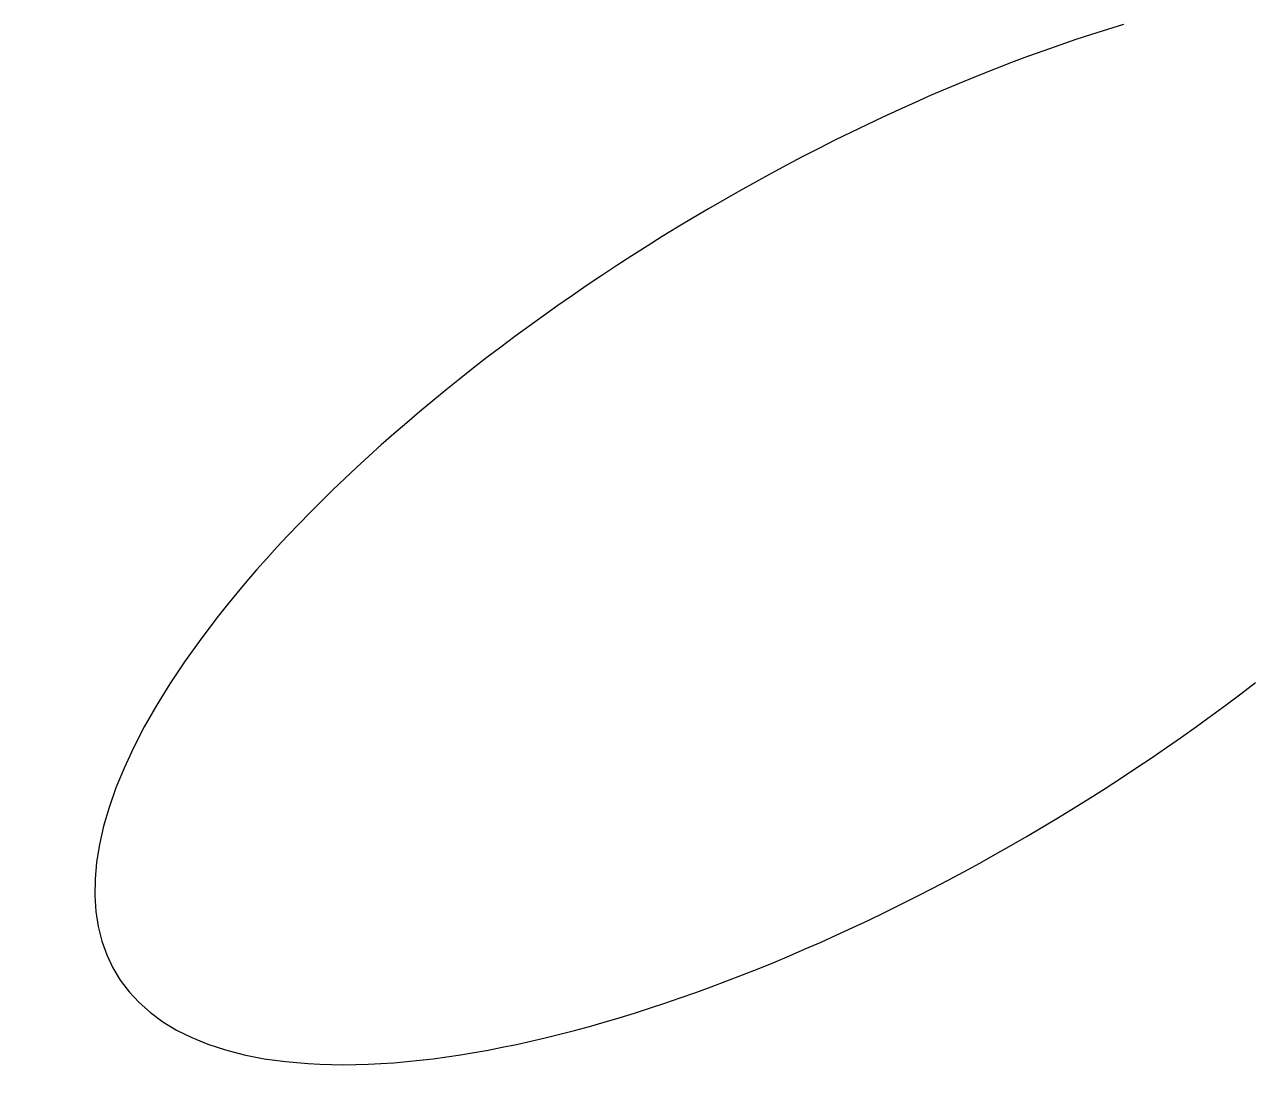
# Model space of a CAD drawing. Header units: metres. Extents: x -11.2 to 5.1, y -7.4 to 6.6.
import ezdxf

# ---------------------------------------------------------------- set-up
doc = ezdxf.new("R2010")
doc.units = ezdxf.units.M

msp = doc.modelspace()

# ---------------------------------------------------------------- linework, layer by layer
msp.add_ellipse((0, 0), major_axis=(10, 6), ratio=0.4, start_param=1, end_param=5)

doc.saveas('drawing.dxf')
